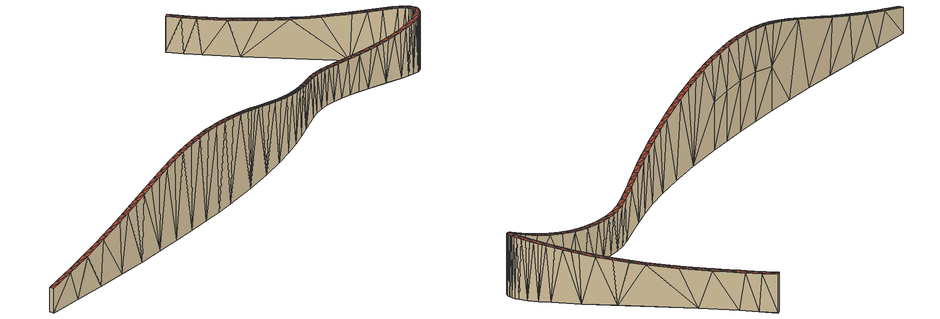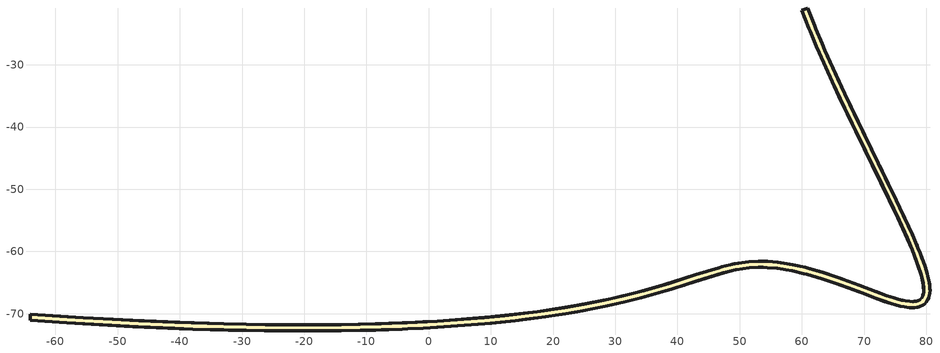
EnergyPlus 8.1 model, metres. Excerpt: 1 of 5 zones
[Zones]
zone_3
 floor ground (Interior Floor): -64.09,-71.1 -64.02,-70.1 -47.56,-71.07 -32.92,-71.62 -19.96,-71.79 -8.57,-71.63 1.37,-71.2 10.01,-70.53 17.45,-69.68 23.83,-68.69 29.27,-67.61 33.88,-66.49 41.17,-64.33 46.69,-62.59 49.1,-61.99 51.44,-61.64 53.81,-61.57 56.22,-61.75 58.63,-62.14 61.03,-62.7 65.67,-64.14 73.68,-67.11 75.27,-67.62 76.66,-67.95 77.8,-68.06 78.69,-67.9 79.02,-67.71 79.29,-67.43 79.47,-67.07 79.58,-66.62 79.54,-65.42 79.2,-63.85 77.74,-59.76 75.43,-54.58 65.96,-35.06 62.79,-28.05 60.01,-21.21 60.95,-20.86 63.7,-27.66 66.87,-34.64 76.34,-54.16 78.66,-59.38 80.16,-63.59 80.53,-65.28 80.57,-66.74 80.41,-67.41 80.1,-68.01 79.64,-68.49 79.07,-68.83 77.82,-69.06 76.48,-68.93 75,-68.58 73.35,-68.05 65.34,-65.08 60.77,-63.66 58.43,-63.12 56.1,-62.74 53.79,-62.57 51.53,-62.63 49.3,-62.97 46.96,-63.55 41.48,-65.28 34.14,-67.46 29.48,-68.58 24,-69.67 17.59,-70.67 10.1,-71.52 1.44,-72.2 -8.55,-72.63 -19.96,-72.79 -32.94,-72.62 -47.61,-72.07 z0
 wall outside (Exterior Wall): -64.02,-70.1 -64.09,-71.1 z0:5.29; 60.95,-20.86 60.01,-21.21 z0:7.78; -58.16,-71.49,6.64 -64.09,-71.1,0 -55.62,-71.64,0; -46.65,-72.12,9.7 -52.39,-71.83,8.1 -47.61,-72.07,0; -52.39,-71.83,8.1 -55.62,-71.64,0 -47.61,-72.07,0; -32.94,-72.62,0 -37.95,-72.47,12.36 -40.06,-72.4,0; -19.96,-72.79,0 -23.54,-72.78,16.79 -26.25,-72.75,0; -26.25,-72.75,0 -32.2,-72.64,14.2 -32.94,-72.62,0; -40.06,-72.4,0 -46.65,-72.12,9.7 -47.61,-72.07,0; -64.09,-71.1,5.29 -64.09,-71.1,0 -58.16,-71.49,6.64; -14.07,-72.75,0 -17.65,-72.78,18.12 -19.96,-72.79,0; -52.39,-71.83,8.1 -58.16,-71.49,6.64 -55.62,-71.64,0; -8.55,-72.63,0 -10.96,-72.69,18.88 -14.07,-72.75,0; -3.38,-72.45,0 -4.24,-72.48,18.86 -8.55,-72.63,0; 10.1,-71.52,0 5.76,-71.9,17.65 1.44,-72.2,0; 17.59,-70.67,0 13.94,-71.12,15.94 10.1,-71.52,0; 1.44,-72.2,0 -0.89,-72.33,18.59 -3.38,-72.45,0; 17.59,-70.67,0 24,-69.67,0 22.01,-70.01,13.94; 34.14,-67.46,0 31.62,-68.09,11.57 29.48,-68.58,0; 41.48,-65.28,0 39.02,-66.06,9.95 38.1,-66.34,0; 38.1,-66.34,0 36.96,-66.68,10.37 34.14,-67.46,0; 49.3,-62.97,0 47.36,-63.44,8.52 46.96,-63.55,0; 52.99,-62.56,7.88 51.53,-62.63,0 53.79,-62.57,0; 54.45,-62.59,7.78 53.79,-62.57,0 56.1,-62.74,0; 51.53,-62.63,0 49.47,-62.93,8.24 49.3,-62.97,0; 46.96,-63.55,0 45.26,-64.06,8.83 41.48,-65.28,0; 55.93,-62.72,7.7 54.45,-62.59,7.78 56.1,-62.74,0; 52.99,-62.56,7.88 51.53,-62.63,8.01 51.53,-62.63,0; 54.45,-62.59,7.78 52.99,-62.56,7.88 53.79,-62.57,0; 60.33,-63.55,7.7 58.43,-63.12,0 60.77,-63.66,0; 57.4,-62.93,7.67 58.43,-63.12,0 60.33,-63.55,7.7; 60.77,-63.66,0 63.22,-64.37,7.89 60.33,-63.55,7.7; 63.08,-64.33,0 63.22,-64.37,7.89 60.77,-63.66,0; 56.1,-62.74,0 57.4,-62.93,7.67 55.93,-62.72,7.7; 57.4,-62.93,7.67 56.1,-62.74,0 58.43,-63.12,0; 28.43,-68.81,12.33 24,-69.67,0 29.48,-68.58,0; 51.53,-62.63,0 51.53,-62.63,8.01 49.47,-62.93,8.24; -40.06,-72.4,0 -37.95,-72.47,12.36 -40.82,-72.37,11.45; -35.07,-72.56,13.28 -32.94,-72.62,0 -32.2,-72.64,14.2; -32.94,-72.62,0 -35.07,-72.56,13.28 -37.95,-72.47,12.36; -26.25,-72.75,0 -26.46,-72.75,15.97 -29.33,-72.7,15.1; -26.25,-72.75,0 -23.54,-72.78,16.79 -26.46,-72.75,15.97; -26.25,-72.75,0 -29.33,-72.7,15.1 -32.2,-72.64,14.2; 1.44,-72.2,0 5.76,-71.9,17.65 2.45,-72.13,18.18; -17.65,-72.78,18.12 -20.59,-72.79,17.52 -19.96,-72.79,0; -14.31,-72.75,18.61 -17.65,-72.78,18.12 -14.07,-72.75,0; -23.54,-72.78,16.79 -19.96,-72.79,0 -20.59,-72.79,17.52; -4.24,-72.48,18.86 -7.61,-72.61,18.96 -8.55,-72.63,0; -14.07,-72.75,0 -10.96,-72.69,18.88 -14.31,-72.75,18.61; -10.96,-72.69,18.88 -8.55,-72.63,0 -7.61,-72.61,18.96; -0.89,-72.33,18.59 -4.24,-72.48,18.86 -3.38,-72.45,0; 2.45,-72.13,18.18 -0.89,-72.33,18.59 1.44,-72.2,0; -40.82,-72.37,11.45 -46.65,-72.12,9.7 -40.06,-72.4,0; 36.96,-66.68,10.37 34.81,-67.28,10.84 34.14,-67.46,0; 31.62,-68.09,11.57 28.43,-68.81,12.33 29.48,-68.58,0; 34.81,-67.28,10.84 31.62,-68.09,11.57 34.14,-67.46,0; 47.36,-63.44,8.52 45.26,-64.06,8.83 46.96,-63.55,0; 41.08,-65.41,9.55 39.02,-66.06,9.95 41.48,-65.28,0; 43.2,-64.73,9.17 41.08,-65.41,9.55 41.48,-65.28,0; 45.26,-64.06,8.83 43.2,-64.73,9.17 41.48,-65.28,0; 36.96,-66.68,10.37 38.1,-66.34,0 39.02,-66.06,9.95; 9.05,-71.62,17.02 10.1,-71.52,0 10.69,-71.47,16.67; 10.1,-71.52,0 9.05,-71.62,17.02 5.76,-71.9,17.65; 10.1,-71.52,0 12.32,-71.3,16.31 10.69,-71.47,16.67; 25.23,-69.45,13.13 22.01,-70.01,13.94 24,-69.67,0; 15.56,-70.93,15.55 13.94,-71.12,15.94 17.59,-70.67,0; 18.79,-70.5,14.75 15.56,-70.93,15.55 17.59,-70.67,0; 22.01,-70.01,13.94 18.79,-70.5,14.75 17.59,-70.67,0; 10.1,-71.52,0 13.94,-71.12,15.94 12.32,-71.3,16.31; 28.43,-68.81,12.33 25.23,-69.45,13.13 24,-69.67,0; 47.36,-63.44,8.52 49.3,-62.97,0 49.47,-62.93,8.24; 67.47,-65.85,8.49 65.34,-65.08,0 69.6,-66.65,0; 73.35,-68.05,0 71.66,-67.44,9.5 69.6,-66.65,0; 71.66,-67.44,9.5 70.25,-66.91,9.11 69.6,-66.65,0; 76.48,-68.93,0 75.81,-68.79,10.91 75,-68.58,0; 78.45,-69,0 78.13,-69.04,11.78 77.82,-69.06,0; 77.82,-69.06,0 77.24,-69.03,11.46 76.48,-68.93,0; 75,-68.58,0 74.47,-68.42,10.42 73.35,-68.05,0; 66.06,-65.34,8.25 63.22,-64.37,7.89 65.34,-65.08,0; 68.87,-66.38,8.78 67.47,-65.85,8.49 69.6,-66.65,0; 66.06,-65.34,8.25 65.34,-65.08,0 67.47,-65.85,8.49; 79.64,-68.49,0 79.44,-68.63,12.17 79.06,-68.83,0; 80.1,-68.01,0 80.41,-67.41,0 80.31,-67.65,12.37; 79.96,-68.19,12.29 79.64,-68.49,0 80.1,-68.01,0; 80.52,-67.05,12.41 80.57,-66.74,0 80.41,-67.41,0; 69.6,-66.65,0 70.25,-66.91,9.11 68.87,-66.38,8.78; 79.06,-68.83,0 78.63,-68.97,11.94 78.45,-69,0; 63.08,-64.33,0 65.34,-65.08,0 63.22,-64.37,7.89; 80.6,-66.03,0 80.58,-65.79,12.37 80.53,-65.28,0; 80.16,-63.59,0 79.83,-62.5,11.83 79.53,-61.62,0; 80.53,-65.28,0 80.46,-64.87,12.26 80.16,-63.59,0; 78.66,-59.38,0 77.82,-57.4,10.72 76.34,-54.16,0; 66.87,-34.64,0 73.43,-48.13,0 71.13,-43.46,8.41; 63.7,-27.66,0 66.87,-34.64,0 65.77,-32.27,7.71; 76.34,-54.16,0 75.21,-51.79,9.6 73.43,-48.13,0; 79.53,-61.62,0 79.02,-60.27,11.35 78.66,-59.38,0; 66.87,-34.64,0 68.41,-37.88,7.94 65.77,-32.27,7.71; 73.43,-48.13,0 72.5,-46.25,8.74 71.13,-43.46,8.41; 66.87,-34.64,0 71.13,-43.46,8.41 68.41,-37.88,7.94; 60.95,-20.86,0 62.26,-24.22,0 62.06,-23.73,7.71; 63.25,-26.6,7.67 62.06,-23.73,7.71 62.26,-24.22,0; 62.06,-23.73,7.71 60.95,-20.86,7.78 60.95,-20.86,0; 65.77,-32.27,7.71 63.25,-26.6,7.67 63.7,-27.66,0; 62.26,-24.22,0 63.7,-27.66,0 63.25,-26.6,7.67; 80.57,-66.74,0 80.6,-66.27,12.4 80.6,-66.03,0; 73.43,-48.13,0 73.87,-49.02,9.14 72.5,-46.25,8.74; 74.47,-68.42,10.42 75,-68.58,0 75.12,-68.61,10.66; 76.52,-68.94,11.19 75.81,-68.79,10.91 76.48,-68.93,0; 75.12,-68.61,10.66 75,-68.58,0 75.81,-68.79,10.91; 77.24,-69.03,11.46 77.82,-69.06,0 77.66,-69.06,11.61; 77.66,-69.06,11.61 77.82,-69.06,0 78.13,-69.04,11.78; 76.52,-68.94,11.19 76.48,-68.93,0 77.24,-69.03,11.46; 73.35,-68.05,0 74.47,-68.42,10.42 73.07,-67.95,9.94; 78.88,-68.89,12.02 79.06,-68.83,0 79.14,-68.79,12.09; 79.14,-68.79,12.09 79.06,-68.83,0 79.44,-68.63,12.17; 79.06,-68.83,0 78.88,-68.89,12.02 78.63,-68.97,11.94; 79.64,-68.49,0 79.96,-68.19,12.29 79.72,-68.43,12.24; 80.16,-67.93,12.34 80.1,-68.01,0 80.31,-67.65,12.37; 79.96,-68.19,12.29 80.1,-68.01,0 80.16,-67.93,12.34; 79.64,-68.49,0 79.72,-68.43,12.24 79.44,-68.63,12.17; 78.45,-69,0 78.63,-68.97,11.94 78.13,-69.04,11.78; 73.07,-67.95,9.94 71.66,-67.44,9.5 73.35,-68.05,0; 79.3,-60.99,11.51 79.53,-61.62,0 79.57,-61.74,11.67; 79.83,-62.5,11.83 79.57,-61.74,11.67 79.53,-61.62,0; 79.3,-60.99,11.51 79.02,-60.27,11.35 79.53,-61.62,0; 76.54,-54.59,10.13 76.34,-54.16,0 77.18,-55.98,10.41; 78.66,-59.38,0 79.02,-60.27,11.35 78.44,-58.84,11.03; 78.66,-59.38,0 78.44,-58.84,11.03 77.82,-57.4,10.72; 77.18,-55.98,10.41 76.34,-54.16,0 77.82,-57.4,10.72; 80.16,-63.59,0 80.07,-63.25,11.99 79.83,-62.5,11.83; 80.52,-67.05,12.41 80.41,-67.41,0 80.43,-67.35,12.4; 80.57,-66.74,12.42 80.6,-66.27,12.4 80.57,-66.74,0; 80.57,-66.74,0 80.52,-67.05,12.41 80.57,-66.74,12.42; 80.58,-65.79,12.37 80.46,-64.87,12.26 80.53,-65.28,0; 80.31,-67.65,12.37 80.41,-67.41,0 80.43,-67.35,12.4; 80.6,-66.27,12.4 80.58,-65.79,12.37 80.6,-66.03,0; 80.27,-64,12.12 80.16,-63.59,0 80.46,-64.87,12.26; 80.07,-63.25,11.99 80.16,-63.59,0 80.27,-64,12.12; 76.54,-54.59,10.13 75.21,-51.79,9.6 76.34,-54.16,0; 73.87,-49.02,9.14 73.43,-48.13,0 75.21,-51.79,9.6; -58.1,-70.49,6.64 -55.56,-70.64,0 -64.02,-70.1,0; -52.34,-70.83,8.1 -47.56,-71.07,0 -55.56,-70.64,0; -40.02,-71.4,0 -47.56,-71.07,0 -46.61,-71.12,9.7; -26.24,-71.75,0 -32.92,-71.62,0 -29.31,-71.7,15.1; -32.92,-71.62,0 -40.02,-71.4,0 -40.78,-71.37,11.45; -46.61,-71.12,9.7 -47.56,-71.07,0 -52.34,-70.83,8.1; -58.1,-70.49,6.64 -64.02,-70.1,0 -64.02,-70.1,5.29; -52.34,-70.83,8.1 -55.56,-70.64,0 -58.1,-70.49,6.64; -19.96,-71.79,8.96 -14.08,-71.75,9.93 -14.08,-71.75,0; -19.96,-71.79,8.96 -14.08,-71.75,0 -19.96,-71.79,0; -3.43,-71.45,0 -8.57,-71.63,0 -8.57,-71.63,10.25; -3.43,-71.45,0 -8.57,-71.63,10.25 -3.43,-71.45,10.1; -14.08,-71.75,9.93 -8.57,-71.63,10.25 -8.57,-71.63,0; -14.08,-71.75,9.93 -8.57,-71.63,0 -14.08,-71.75,0; -19.96,-71.79,8.96 -19.96,-71.79,0 -26.24,-71.75,0; 1.37,-71.2,0 -3.43,-71.45,0 -3.43,-71.45,10.1; 1.37,-71.2,0 -3.43,-71.45,10.1 1.37,-71.2,9.62; 15.44,-69.94,15.55 17.45,-69.68,0 10.01,-70.53,0; 23.83,-68.69,0 17.45,-69.68,0 21.85,-69.02,13.94; 33.88,-66.49,0 29.27,-67.61,0 31.38,-67.12,11.57; 46.69,-62.59,0 37.81,-65.39,0 42.89,-63.77,9.17; 37.81,-65.39,0 33.88,-66.49,0 34.54,-66.32,10.84; 29.27,-67.61,0 23.83,-68.69,0 28.22,-67.84,12.33; 49.27,-61.96,8.24 51.44,-61.64,0 49.1,-61.99,0; 51.44,-61.64,0 49.27,-61.96,8.24 51.44,-61.64,8.01; 51.44,-61.64,8.01 52.97,-61.56,7.88 51.44,-61.64,0; 47.1,-62.47,8.52 49.1,-61.99,0 46.69,-62.59,0; 56.04,-61.73,7.7 56.22,-61.75,0 54.51,-61.6,7.78; 53.81,-61.57,0 54.51,-61.6,7.78 56.22,-61.75,0; 53.81,-61.57,0 52.97,-61.56,7.88 54.51,-61.6,7.78; 51.44,-61.64,0 52.97,-61.56,7.88 53.81,-61.57,0; 1.37,-71.2,9.62 10.01,-70.53,0 1.37,-71.2,0; 47.1,-62.47,8.52 49.27,-61.96,8.24 49.1,-61.99,0; -40.78,-71.37,11.45 -29.31,-71.7,15.1 -32.92,-71.62,0; -40.02,-71.4,0 -46.61,-71.12,9.7 -40.78,-71.37,11.45; -23.53,-71.78,16.79 -19.96,-71.79,8.96 -29.31,-71.7,15.1; -8.57,-71.63,10.25 -14.08,-71.75,9.93 -10.99,-71.69,18.88; -14.08,-71.75,9.93 -19.96,-71.79,8.96 -17.65,-71.78,18.12; -26.24,-71.75,0 -29.31,-71.7,15.1 -19.96,-71.79,8.96; -3.43,-71.45,10.1 -8.57,-71.63,10.25 -4.28,-71.48,18.86; -20.59,-71.79,17.52 -17.65,-71.78,18.12 -19.96,-71.79,8.96; -19.96,-71.79,8.96 -23.53,-71.78,16.79 -20.59,-71.79,17.52; -14.32,-71.75,18.61 -10.99,-71.69,18.88 -14.08,-71.75,9.93; -10.99,-71.69,18.88 -7.64,-71.61,18.96 -8.57,-71.63,10.25; -14.32,-71.75,18.61 -14.08,-71.75,9.93 -17.65,-71.78,18.12; -7.64,-71.61,18.96 -4.28,-71.48,18.86 -8.57,-71.63,10.25; -4.28,-71.48,18.86 -0.94,-71.33,18.6 -3.43,-71.45,10.1; 23.83,-68.69,0 25.05,-68.47,13.13 28.22,-67.84,12.33; 28.22,-67.84,12.33 31.38,-67.12,11.57 29.27,-67.61,0; 23.83,-68.69,0 21.85,-69.02,13.94 25.05,-68.47,13.13; 34.54,-66.32,10.84 33.88,-66.49,0 31.38,-67.12,11.57; 38.72,-65.11,9.94 37.81,-65.39,0 34.54,-66.32,10.84; 42.89,-63.77,9.17 37.81,-65.39,0 38.72,-65.11,9.94; 5.68,-70.9,17.65 1.37,-71.2,9.62 2.38,-71.13,18.18; 2.38,-71.13,18.18 1.37,-71.2,9.62 -0.94,-71.33,18.6; 1.37,-71.2,9.62 5.68,-70.9,17.65 10.01,-70.53,0; 21.85,-69.02,13.94 17.45,-69.68,0 15.44,-69.94,15.55; 5.68,-70.9,17.65 8.96,-70.63,17.02 10.01,-70.53,0; 8.96,-70.63,17.02 12.21,-70.31,16.31 10.01,-70.53,0; 10.01,-70.53,0 12.21,-70.31,16.31 15.44,-69.94,15.55; -3.43,-71.45,10.1 -0.94,-71.33,18.6 1.37,-71.2,9.62; 42.89,-63.77,9.17 47.1,-62.47,8.52 46.69,-62.59,0; 57.57,-61.94,7.67 58.63,-62.14,0 56.22,-61.75,0; 60.57,-62.58,7.7 61.03,-62.7,0 58.63,-62.14,0; 63.38,-63.38,0 61.03,-62.7,0 63.52,-63.42,7.89; 73.68,-67.11,0 65.67,-64.14,0 69.23,-65.44,8.78; 65.67,-64.14,0 63.38,-63.38,0 63.52,-63.42,7.89; 63.52,-63.42,7.89 61.03,-62.7,0 60.57,-62.58,7.7; 57.57,-61.94,7.67 60.57,-62.58,7.7 58.63,-62.14,0; 73.68,-67.11,0 74.77,-67.46,10.42 75.27,-67.62,0; 75.27,-67.62,0 76.04,-67.82,10.92 76.66,-67.95,0; 77.8,-68.06,0 76.66,-67.95,0 77.33,-68.04,11.46; 78.69,-67.9,0 78.28,-68.01,0 78.4,-67.99,11.94; 78.28,-68.01,0 77.8,-68.06,0 78.04,-68.04,11.78; 78.69,-67.9,0 78.91,-67.78,12.17 79.02,-67.71,0; 56.04,-61.73,7.7 57.57,-61.94,7.67 56.22,-61.75,0; 79.41,-67.22,12.37 79.47,-67.07,0 79.29,-67.43,0; 79.54,-66.83,12.41 79.47,-67.07,0 79.58,-66.62,0; 79.48,-65.05,12.26 79.54,-65.42,0 79.2,-63.85,0; 78.09,-60.63,11.35 78.59,-61.96,0 77.74,-59.76,0; 79.11,-63.54,11.99 79.2,-63.85,0 78.59,-61.96,0; 79.59,-65.86,12.37 79.58,-66.62,0 79.54,-65.42,0; 70.23,-43.9,8.41 75.43,-54.58,0 65.96,-35.06,0; 64.86,-32.69,7.71 62.79,-28.05,0 62.33,-26.99,7.67; 62.79,-28.05,0 64.86,-32.69,7.71 65.96,-35.06,0; 77.74,-59.76,0 75.43,-54.58,0 76.9,-57.81,10.72; 61.33,-24.6,0 60.01,-21.21,0 61.13,-24.11,7.71; 61.13,-24.11,7.71 62.33,-26.99,7.67 61.33,-24.6,0; 60.01,-21.21,0 60.01,-21.21,7.78 61.13,-24.11,7.71; 61.33,-24.6,0 62.33,-26.99,7.67 62.79,-28.05,0; 79.2,-67.54,12.29 79.29,-67.43,0 79.02,-67.71,0; 67.51,-38.32,7.94 65.96,-35.06,0 64.86,-32.69,7.71; 66.4,-64.4,8.25 65.67,-64.14,0 63.52,-63.42,7.89; 69.23,-65.44,8.78 65.67,-64.14,0 66.4,-64.4,8.25; 76.04,-67.82,10.92 77.33,-68.04,11.46 76.66,-67.95,0; 77.33,-68.04,11.46 78.04,-68.04,11.78 77.8,-68.06,0; 75.27,-67.62,0 74.77,-67.46,10.42 76.04,-67.82,10.92; 74.77,-67.46,10.42 73.68,-67.11,0 72.01,-66.51,9.5; 78.57,-67.94,12.02 78.74,-67.88,12.09 78.69,-67.9,0; 78.74,-67.88,12.09 78.91,-67.78,12.17 78.69,-67.9,0; 78.69,-67.9,0 78.4,-67.99,11.94 78.57,-67.94,12.02; 79.02,-67.71,0 79.07,-67.67,12.24 79.2,-67.54,12.29; 79.29,-67.43,0 79.2,-67.54,12.29 79.32,-67.39,12.34; 79.02,-67.71,0 78.91,-67.78,12.17 79.07,-67.67,12.24; 78.28,-68.01,0 78.04,-68.04,11.78 78.4,-67.99,11.94; 72.01,-66.51,9.5 73.68,-67.11,0 69.23,-65.44,8.78; 78.59,-61.96,0 78.09,-60.63,11.35 79.11,-63.54,11.99; 79.48,-65.05,12.26 79.2,-63.85,0 79.11,-63.54,11.99; 65.96,-35.06,0 67.51,-38.32,7.94 70.23,-43.9,8.41; 75.63,-55.01,10.13 76.9,-57.81,10.72 75.43,-54.58,0; 75.43,-54.58,0 70.23,-43.9,8.41 72.97,-49.46,9.14; 78.09,-60.63,11.35 77.74,-59.76,0 76.9,-57.81,10.72; 79.54,-66.83,12.41 79.48,-67.04,12.4 79.47,-67.07,0; 79.58,-66.62,12.42 79.54,-66.83,12.41 79.58,-66.62,0; 79.48,-67.04,12.4 79.47,-67.07,0 79.41,-67.22,12.37; 79.41,-67.22,12.37 79.29,-67.43,0 79.32,-67.39,12.34; 79.6,-66.25,12.4 79.58,-66.62,12.42 79.58,-66.62,0; 79.58,-66.62,0 79.59,-65.86,12.37 79.6,-66.25,12.4; 79.54,-65.42,0 79.48,-65.05,12.26 79.59,-65.86,12.37; 72.97,-49.46,9.14 75.63,-55.01,10.13 75.43,-54.58,0
 roof outside (Exterior Roof): 60.88,-23.47,7.72 61.81,-23.11,7.72 60.95,-20.86,7.78; 60.88,-23.47,7.72 60.95,-20.86,7.78 60.01,-21.21,7.78; 61.79,-25.72,7.68 62.72,-25.33,7.68 61.81,-23.11,7.72; 61.79,-25.72,7.68 61.81,-23.11,7.72 60.88,-23.47,7.72; 62.74,-27.95,7.66 63.66,-27.55,7.66 62.72,-25.33,7.68; 62.74,-27.95,7.66 62.72,-25.33,7.68 61.79,-25.72,7.68; 63.71,-30.16,7.67 64.63,-29.76,7.67 63.66,-27.55,7.66; 63.71,-30.16,7.67 63.66,-27.55,7.66 62.74,-27.95,7.66; 64.71,-32.36,7.7 65.62,-31.94,7.7 64.63,-29.76,7.67; 64.71,-32.36,7.7 64.63,-29.76,7.67 63.71,-30.16,7.67; 65.67,-34.44,7.76 66.58,-34.02,7.76 65.62,-31.94,7.7; 65.67,-34.44,7.76 65.62,-31.94,7.7 64.71,-32.36,7.7; 66.75,-36.73,7.86 67.65,-36.29,7.86 66.58,-34.02,7.76; 66.75,-36.73,7.86 66.58,-34.02,7.76 65.67,-34.44,7.76; 67.79,-38.89,7.98 68.69,-38.46,7.98 67.65,-36.29,7.86; 67.79,-38.89,7.98 67.65,-36.29,7.86 66.75,-36.73,7.86; 68.84,-41.05,8.14 69.74,-40.62,8.14 68.69,-38.46,7.98; 68.84,-41.05,8.14 68.69,-38.46,7.98 67.79,-38.89,7.98; 69.9,-43.21,8.34 70.79,-42.77,8.34 69.74,-40.62,8.14; 69.9,-43.21,8.34 69.74,-40.62,8.14 68.84,-41.05,8.14; 70.95,-45.36,8.58 71.85,-44.92,8.58 70.79,-42.77,8.34; 70.95,-45.36,8.58 70.79,-42.77,8.34 69.9,-43.21,8.34; 72.03,-47.55,8.86 72.93,-47.11,8.86 71.85,-44.92,8.58; 72.03,-47.55,8.86 71.85,-44.92,8.58 70.95,-45.36,8.58; 73.05,-49.62,9.16 73.95,-49.18,9.16 72.93,-47.11,8.86; 73.05,-49.62,9.16 72.93,-47.11,8.86 72.03,-47.55,8.86; 74.09,-51.77,9.52 74.99,-51.34,9.52 73.95,-49.18,9.16; 74.09,-51.77,9.52 73.95,-49.18,9.16 73.05,-49.62,9.16; 75.11,-53.91,9.91 76.02,-53.48,9.91 74.99,-51.34,9.52; 75.11,-53.91,9.91 74.99,-51.34,9.52 74.09,-51.77,9.52; 76.11,-56.04,10.34 77.02,-55.62,10.34 76.02,-53.48,9.91; 76.11,-56.04,10.34 76.02,-53.48,9.91 75.11,-53.91,9.91; 77.1,-58.25,10.82 78.01,-57.85,10.82 77.02,-55.62,10.34; 77.1,-58.25,10.82 77.02,-55.62,10.34 76.11,-56.04,10.34; 77.97,-60.32,11.28 78.89,-59.95,11.28 78.01,-57.85,10.82; 77.97,-60.32,11.28 78.01,-57.85,10.82 77.1,-58.25,10.82; 78.77,-62.48,11.76 79.72,-62.16,11.76 78.89,-59.95,11.28; 78.77,-62.48,11.76 78.89,-59.95,11.28 77.97,-60.32,11.28; 79.4,-64.64,12.2 80.37,-64.42,12.2 79.72,-62.16,11.76; 79.4,-64.64,12.2 79.72,-62.16,11.76 78.77,-62.48,11.76; 79.57,-66.64,12.42 80.56,-66.78,12.42 80.37,-64.42,12.2; 79.57,-66.64,12.42 80.37,-64.42,12.2 79.4,-64.64,12.2; 78.83,-67.83,12.13 79.3,-68.71,12.13 80.56,-66.78,12.42; 78.83,-67.83,12.13 80.56,-66.78,12.42 79.57,-66.64,12.42; 77.14,-68.02,11.38 77.02,-69.01,11.38 79.3,-68.71,12.13; 77.14,-68.02,11.38 79.3,-68.71,12.13 78.83,-67.83,12.13; 75.19,-67.59,10.58 74.91,-68.55,10.58 77.02,-69.01,11.38; 75.19,-67.59,10.58 77.02,-69.01,11.38 77.14,-68.02,11.38; 72.97,-66.86,9.8 72.63,-67.8,9.8 74.91,-68.55,10.58; 72.97,-66.86,9.8 74.91,-68.55,10.58 75.19,-67.59,10.58; 70.88,-66.08,9.18 70.52,-67.01,9.18 72.63,-67.8,9.8; 70.88,-66.08,9.18 72.63,-67.8,9.8 72.97,-66.86,9.8; 68.79,-65.28,8.69 68.44,-66.21,8.69 70.52,-67.01,9.18; 68.79,-65.28,8.69 70.52,-67.01,9.18 70.88,-66.08,9.18; 66.4,-64.4,8.25 66.06,-65.34,8.25 68.44,-66.21,8.69; 66.4,-64.4,8.25 68.44,-66.21,8.69 68.79,-65.28,8.69; 64.16,-63.63,7.96 63.85,-64.58,7.96 66.06,-65.34,8.25; 64.16,-63.63,7.96 66.06,-65.34,8.25 66.4,-64.4,8.25; 61.83,-62.92,7.76 61.56,-63.88,7.76 63.85,-64.58,7.96; 61.83,-62.92,7.76 63.85,-64.58,7.96 64.16,-63.63,7.96; 59.45,-62.31,7.67 59.23,-63.29,7.67 61.56,-63.88,7.76; 59.45,-62.31,7.67 61.56,-63.88,7.76 61.83,-62.92,7.76; 57.02,-61.86,7.68 56.87,-62.85,7.68 59.23,-63.29,7.67; 57.02,-61.86,7.68 59.23,-63.29,7.67 59.45,-62.31,7.67; 54.51,-61.6,7.78 54.45,-62.59,7.78 56.87,-62.85,7.68; 54.51,-61.6,7.78 56.87,-62.85,7.68 57.02,-61.86,7.68; 52.02,-61.59,7.96 52.08,-62.59,7.96 54.45,-62.59,7.78; 52.02,-61.59,7.96 54.45,-62.59,7.78 54.51,-61.6,7.78; 49.53,-61.91,8.21 49.72,-62.88,8.21 52.08,-62.59,7.96; 49.53,-61.91,8.21 52.08,-62.59,7.96 52.02,-61.59,7.96; 47.1,-62.47,8.52 47.36,-63.44,8.52 49.72,-62.88,8.21; 47.1,-62.47,8.52 49.72,-62.88,8.21 49.53,-61.91,8.21; 44.83,-63.14,8.85 45.13,-64.1,8.85 47.36,-63.44,8.52; 44.83,-63.14,8.85 47.36,-63.44,8.52 47.1,-62.47,8.52; 42.54,-63.89,9.23 42.85,-64.84,9.23 45.13,-64.1,8.85; 42.54,-63.89,9.23 45.13,-64.1,8.85 44.83,-63.14,8.85; 40.29,-64.61,9.64 40.6,-65.57,9.64 42.85,-64.84,9.23; 40.29,-64.61,9.64 42.85,-64.84,9.23 42.54,-63.89,9.23; 38.09,-65.3,10.07 38.39,-66.25,10.07 40.6,-65.57,9.64; 38.09,-65.3,10.07 40.6,-65.57,9.64 40.29,-64.61,9.64; 35.8,-65.97,10.56 36.08,-66.93,10.56 38.39,-66.25,10.07; 35.8,-65.97,10.56 38.39,-66.25,10.07 38.09,-65.3,10.07; 33.56,-66.58,11.06 33.82,-67.54,11.06 36.08,-66.93,10.56; 33.56,-66.58,11.06 36.08,-66.93,10.56 35.8,-65.97,10.56; 31.38,-67.12,11.57 31.62,-68.09,11.57 33.82,-67.54,11.06; 31.38,-67.12,11.57 33.82,-67.54,11.06 33.56,-66.58,11.06; 29.03,-67.66,12.13 29.25,-68.64,12.13 31.62,-68.09,11.57; 29.03,-67.66,12.13 31.62,-68.09,11.57 31.38,-67.12,11.57; 26.76,-68.14,12.7 26.96,-69.11,12.7 29.25,-68.64,12.13; 26.76,-68.14,12.7 29.25,-68.64,12.13 29.03,-67.66,12.13; 24.49,-68.57,13.27 24.67,-69.55,13.27 26.96,-69.11,12.7; 24.49,-68.57,13.27 26.96,-69.11,12.7 26.76,-68.14,12.7; 22.21,-68.96,13.85 22.37,-69.95,13.85 24.67,-69.55,13.27; 22.21,-68.96,13.85 24.67,-69.55,13.27 24.49,-68.57,13.27; 19.92,-69.32,14.43 20.06,-70.31,14.43 22.37,-69.95,13.85; 19.92,-69.32,14.43 22.37,-69.95,13.85 22.21,-68.96,13.85; 17.66,-69.65,15 17.79,-70.64,15 20.06,-70.31,14.43; 17.66,-69.65,15 20.06,-70.31,14.43 19.92,-69.32,14.43; 15.34,-69.95,15.57 15.46,-70.94,15.57 17.79,-70.64,15; 15.34,-69.95,15.57 17.79,-70.64,15 17.66,-69.65,15; 13,-70.22,16.13 13.11,-71.21,16.13 15.46,-70.94,15.57; 13,-70.22,16.13 15.46,-70.94,15.57 15.34,-69.95,15.57; 10.59,-70.47,16.67 10.69,-71.47,16.67 13.11,-71.21,16.13; 10.59,-70.47,16.67 13.11,-71.21,16.13 13,-70.22,16.13; 8.34,-70.68,17.14 8.43,-71.68,17.14 10.69,-71.47,16.67; 8.34,-70.68,17.14 10.69,-71.47,16.67 10.59,-70.47,16.67; 6,-70.88,17.59 6.08,-71.87,17.59 8.43,-71.68,17.14; 6,-70.88,17.59 8.43,-71.68,17.14 8.34,-70.68,17.14; 3.64,-71.05,17.99 3.71,-72.05,17.99 6.08,-71.87,17.59; 3.64,-71.05,17.99 6.08,-71.87,17.59 6,-70.88,17.59; 1.35,-71.2,18.33 1.41,-72.2,18.32 3.71,-72.05,17.99; 1.35,-71.2,18.33 3.71,-72.05,17.99 3.64,-71.05,17.99; -1.14,-71.34,18.62 -1.09,-72.34,18.61 1.41,-72.2,18.32; -1.14,-71.34,18.62 1.41,-72.2,18.32 1.35,-71.2,18.33; -3.48,-71.45,18.81 -3.44,-72.45,18.81 -1.09,-72.34,18.61; -3.48,-71.45,18.81 -1.09,-72.34,18.61 -1.14,-71.34,18.62; -5.88,-71.55,18.93 -5.84,-72.55,18.93 -3.44,-72.45,18.81; -5.88,-71.55,18.93 -3.44,-72.45,18.81 -3.48,-71.45,18.81; -8.27,-71.62,18.96 -8.24,-72.62,18.96 -5.84,-72.55,18.93; -8.27,-71.62,18.96 -5.84,-72.55,18.93 -5.88,-71.55,18.93; -10.67,-71.69,18.9 -10.64,-72.69,18.9 -8.24,-72.62,18.96; -10.67,-71.69,18.9 -8.24,-72.62,18.96 -8.27,-71.62,18.96; -13.06,-71.73,18.73 -13.04,-72.73,18.73 -10.64,-72.69,18.9; -13.06,-71.73,18.73 -10.64,-72.69,18.9 -10.67,-71.69,18.9; -15.35,-71.77,18.48 -15.34,-72.77,18.48 -13.04,-72.73,18.73; -15.35,-71.77,18.48 -13.04,-72.73,18.73 -13.06,-71.73,18.73; -17.83,-71.78,18.09 -17.83,-72.79,18.09 -15.34,-72.77,18.48; -17.83,-71.78,18.09 -15.34,-72.77,18.48 -15.35,-71.77,18.48; -20.16,-71.79,17.62 -20.16,-72.79,17.62 -17.83,-72.79,18.09; -20.16,-71.79,17.62 -17.83,-72.79,18.09 -17.83,-71.78,18.09; -22.5,-71.78,17.06 -22.5,-72.78,17.06 -20.16,-72.79,17.62; -22.5,-71.78,17.06 -20.16,-72.79,17.62 -20.16,-71.79,17.62; -24.82,-71.77,16.44 -24.83,-72.77,16.44 -22.5,-72.78,17.06; -24.82,-71.77,16.44 -22.5,-72.78,17.06 -22.5,-71.78,17.06; -27.12,-71.74,15.77 -27.14,-72.74,15.77 -24.83,-72.77,16.44; -27.12,-71.74,15.77 -24.83,-72.77,16.44 -24.82,-71.77,16.44; -29.31,-71.7,15.1 -29.33,-72.7,15.1 -27.14,-72.74,15.77; -29.31,-71.7,15.1 -27.14,-72.74,15.77 -27.12,-71.74,15.77; -31.7,-71.65,14.35 -31.73,-72.65,14.35 -29.33,-72.7,15.1; -31.7,-71.65,14.35 -29.33,-72.7,15.1 -29.31,-71.7,15.1; -33.99,-71.59,13.62 -34.02,-72.59,13.62 -31.73,-72.65,14.35; -33.99,-71.59,13.62 -31.73,-72.65,14.35 -31.7,-71.65,14.35; -36.28,-71.52,12.88 -36.31,-72.52,12.88 -34.02,-72.59,13.62; -36.28,-71.52,12.88 -34.02,-72.59,13.62 -33.99,-71.59,13.62; -38.56,-71.45,12.15 -38.6,-72.45,12.15 -36.31,-72.52,12.88; -38.56,-71.45,12.15 -36.31,-72.52,12.88 -36.28,-71.52,12.88; -40.78,-71.37,11.45 -40.82,-72.37,11.45 -38.6,-72.45,12.15; -40.78,-71.37,11.45 -38.6,-72.45,12.15 -38.56,-71.45,12.15; -43.15,-71.27,10.73 -43.19,-72.27,10.73 -40.82,-72.37,11.45; -43.15,-71.27,10.73 -40.82,-72.37,11.45 -40.78,-71.37,11.45; -45.45,-71.17,10.04 -45.49,-72.17,10.04 -43.19,-72.27,10.73; -45.45,-71.17,10.04 -43.19,-72.27,10.73 -43.15,-71.27,10.73; -47.75,-71.07,9.37 -47.79,-72.06,9.37 -45.49,-72.17,10.04; -47.75,-71.07,9.37 -45.49,-72.17,10.04 -45.45,-71.17,10.04; -50.06,-70.95,8.72 -50.11,-71.95,8.72 -47.79,-72.06,9.37; -50.06,-70.95,8.72 -47.79,-72.06,9.37 -47.75,-71.07,9.37; -52.34,-70.83,8.1 -52.39,-71.83,8.1 -50.11,-71.95,8.72; -52.34,-70.83,8.1 -50.11,-71.95,8.72 -50.06,-70.95,8.72; -54.69,-70.7,7.48 -54.74,-71.69,7.48 -52.39,-71.83,8.1; -54.69,-70.7,7.48 -52.39,-71.83,8.1 -52.34,-70.83,8.1; -57.01,-70.56,6.9 -57.07,-71.56,6.9 -54.74,-71.69,7.48; -57.01,-70.56,6.9 -54.74,-71.69,7.48 -54.69,-70.7,7.48; -59.34,-70.41,6.34 -59.41,-71.41,6.34 -57.07,-71.56,6.9; -59.34,-70.41,6.34 -57.07,-71.56,6.9 -57.01,-70.56,6.9; -61.67,-70.26,5.81 -61.73,-71.26,5.81 -59.41,-71.41,6.34; -61.67,-70.26,5.81 -59.41,-71.41,6.34 -59.34,-70.41,6.34; -64.02,-70.1,5.29 -64.09,-71.1,5.29 -61.73,-71.26,5.81; -64.02,-70.1,5.29 -61.73,-71.26,5.81 -61.67,-70.26,5.81
[Building]
unnamed.idf: North Axis {deg}=0; Terrain=City; Loads Convergence Tolerance Value=0.04; Temperature Convergence Tolerance Value {deltaC}=0.4; Solar Distribution or maybe FullExterior=FullInteriorAndExteriorWithReflections; Maximum Number of Warmup Days=25; Minimum Number of Warmup Days=6
[Site:Location]
New York J F Kennedy IntL Ar	USA: 40.65, -73.8, -5, 5
[SizingPeriod:WeatherFileConditionType]
ExtremeSizingWinterExtreme: WinterExtreme, Monday, Yes, Yes
ExtremeSizingSummerExtreme: SummerExtreme, Monday, Yes, Yes
[Construction]
EXTERIOR WALL: M01 100mm brick, M15 200mm heavyweight concrete, I02 50mm insulation board, F04 Wall air space resistance, G01a 19mm gypsum board
INTERIOR FLOOR: F16 Acoustic tile, F05 Ceiling air space resistance, M11 100mm lightweight concrete
EXTERIOR ROOF: M11 100mm lightweight concrete, F05 Ceiling air space resistance, F16 Acoustic tile
[Material] - Thermal Absorptance=0.9
Name | - Roughness | - Thickness {m} | - Conductivity {W/m-K} | - Density {kg/m3} | - Specific Heat {J/kg-K} | - Solar Absorptance | - Visible Absorptance
M01 100MM BRICK | MediumRough | 0.1016 | 0.89 | 1920 | 790 | 0.7 | 0.7
M15 200MM HEAVYWEIGHT CONCRETE | MediumRough | 0.2032 | 1.95 | 2240 | 900 | 0.7 | 0.7
I02 50MM INSULATION BOARD | MediumRough | 0.0508 | 0.03 | 43 | 1210 | 0.7 | 0.7
G01A 19MM GYPSUM BOARD | MediumSmooth | 0.019 | 0.16 | 800 | 1090 | 0.4 | 0.4
F16 ACOUSTIC TILE | MediumSmooth | 0.0191 | 0.06 | 368 | 590 | 0.3 | 0.3
M11 100MM LIGHTWEIGHT CONCRETE | MediumRough | 0.1016 | 0.53 | 1280 | 840 | 0.5 | 0.5
[Material:AirGap]
Name | - Thermal Resistance {m2-K/W}
F04 WALL AIR SPACE RESISTANCE | 0.15
F05 CEILING AIR SPACE RESISTANCE | 0.18
[Zone]
zone_3: Type=1
[HVACTemplate:Zone:IdealLoadsAirSystem]
zone_3: Template Thermostat=zone_3_HVAC; Heating Supply Air Temp {C}=50; Cooling Supply Air Temp {C}=13; Heating Limit=NoLimit; Cooling Limit=NoLimit; Humidification Control Type=None; Outdoor Air Method=DetailedSpecification; Design Specification Outdoor Air Object=DSOAzone_3
[HVACTemplate:Thermostat] Heating Setpoint Schedule=MidriseApartment Apartment HtgSetp; Constant Heating Setpoint {C}=''; Cooling Setpoint Schedule=MidriseApartment Apartment ClgSetp; Constant Cooling Setpoint {C}=''
zone_0_HVAC; zone_1_HVAC; zone_2_HVAC; zone_3_HVAC; zone_4_HVAC
[ElectricEquipment]
zone_3ElectricEquipment: Zone or ZoneList=zone_3; Schedule=MidriseApartment Apartment Equip; Design Level Calculation Method=Watts/Area; Watts per Zone Floor Area {W/m2}=3.87503
[People]
zone_3OfficePeople: Zone or ZoneList=zone_3; Number of People Schedule=MidriseApartment Apartment Occ; Number of People Calculation Method=People/Area; People per Zone Floor Area {person/m2}=0.0283092; Fraction Radiant=0.3; Sensible Heat Fraction=autocalculate; Activity Level Schedule=MidriseApartment Activity
[Lights]
zone_3OfficeLights: Zone or ZoneList=zone_3; Schedule=MidriseApartment Apartment Light; Design Level Calculation Method=Watts/Area; Watts per Zone Floor Area {W/m2}=11.8404
[ZoneInfiltration:DesignFlowRate]
zone_3_Infiltration: Zone or ZoneList=zone_3; Schedule=MidriseApartment Infil; Design Flow Rate Calculation Method=Flow/Area; Flow per Zone Floor Area {m3/s-m2}=0.000226568
[DesignSpecification:OutdoorAir]
DSOAzone_3: Outdoor Air Method=Maximum; Outdoor Air Flow per Person {m3/s-person}=0; Outdoor Air Flow per Zone Floor Area {m3/s-m2}=0; Outdoor Air Flow per Zone {m3/s}=0
[Schedule:Year]
MIDRISEAPARTMENT ACTIVITY: Schedule:Week:Daily {78c76c19-7432-46f1-b258-ac0661c6a983}, 1, 1, 12, 31
MIDRISEAPARTMENT APARTMENT EQUIP: Schedule:Week:Daily {8834b73c-ddbc-4355-91db-38c05495cc95}, 1, 1, 12, 31
MIDRISEAPARTMENT APARTMENT HTGSETP: Schedule:Week:Daily {e95e365f-288e-4290-9db9-58bca6a15f74}, 1, 1, 12, 31
MIDRISEAPARTMENT INFIL: Schedule:Week:Daily {aea13f67-aa55-4f8c-b969-1ce3e73aa537}, 1, 1, 12, 31
MIDRISEAPARTMENT APARTMENT OCC: Schedule:Week:Daily {dfcaa5b0-c5fd-41a0-a8de-bc57fc225c10}, 1, 1, 12, 31
MIDRISEAPARTMENT APARTMENT LIGHT: Schedule:Week:Daily {8e01d304-ffca-49a8-b06f-42e0992d5bc0}, 1, 1, 12, 31
MIDRISEAPARTMENT APARTMENT CLGSETP: Schedule:Week:Daily {af08be85-2dc7-45f8-9521-9ac1f8cd06ec}, 1, 1, 12, 31
[Schedule:Week:Daily]
SCHEDULE:WEEK:DAILY {78C76C19-7432-46F1-B258-AC0661C6A983}: MidriseApartment Activity Default Schedule, MidriseApartment Activity Default Schedule, MidriseApartment Activity Default Schedule, MidriseApartment Activity Default Schedule, MidriseApartment Activity Default Schedule, MidriseApartment Activity Default Schedule, MidriseApartment Activity Default Schedule, MidriseApartment Activity Default Schedule, MidriseApartment Activity Summer Design Day, MidriseApartment Activity Winter Design Day, MidriseApartment Activity Default Schedule, MidriseApartment Activity Default Schedule
SCHEDULE:WEEK:DAILY {8834B73C-DDBC-4355-91DB-38C05495CC95}: MidriseApartment Apartment Equip Default Schedule, MidriseApartment Apartment Equip Default Schedule, MidriseApartment Apartment Equip Default Schedule, MidriseApartment Apartment Equip Default Schedule, MidriseApartment Apartment Equip Default Schedule, MidriseApartment Apartment Equip Default Schedule, MidriseApartment Apartment Equip Default Schedule, MidriseApartment Apartment Equip Default Schedule, MidriseApartment Apartment Equip Summer Design Day, MidriseApartment Apartment Equip Winter Design Day, MidriseApartment Apartment Equip Default Schedule, MidriseApartment Apartment Equip Default Schedule
SCHEDULE:WEEK:DAILY {E95E365F-288E-4290-9DB9-58BCA6A15F74}: MidriseApartment Apartment HtgSetp Default Schedule, MidriseApartment Apartment HtgSetp Default Schedule, MidriseApartment Apartment HtgSetp Default Schedule, MidriseApartment Apartment HtgSetp Default Schedule, MidriseApartment Apartment HtgSetp Default Schedule, MidriseApartment Apartment HtgSetp Default Schedule, MidriseApartment Apartment HtgSetp Default Schedule, MidriseApartment Apartment HtgSetp Default Schedule, MidriseApartment Apartment HtgSetp Default Schedule, MidriseApartment Apartment HtgSetp Default Schedule, MidriseApartment Apartment HtgSetp Default Schedule, MidriseApartment Apartment HtgSetp Default Schedule
SCHEDULE:WEEK:DAILY {AEA13F67-AA55-4F8C-B969-1CE3E73AA537}: MidriseApartment Infil Default Schedule, MidriseApartment Infil Default Schedule, MidriseApartment Infil Default Schedule, MidriseApartment Infil Default Schedule, MidriseApartment Infil Default Schedule, MidriseApartment Infil Default Schedule, MidriseApartment Infil Default Schedule, MidriseApartment Infil Default Schedule, MidriseApartment Infil Summer Design Day, MidriseApartment Infil Winter Design Day, MidriseApartment Infil Default Schedule, MidriseApartment Infil Default Schedule
SCHEDULE:WEEK:DAILY {DFCAA5B0-C5FD-41A0-A8DE-BC57FC225C10}: MidriseApartment Apartment Occ Default Schedule, MidriseApartment Apartment Occ Default Schedule, MidriseApartment Apartment Occ Default Schedule, MidriseApartment Apartment Occ Default Schedule, MidriseApartment Apartment Occ Default Schedule, MidriseApartment Apartment Occ Default Schedule, MidriseApartment Apartment Occ Default Schedule, MidriseApartment Apartment Occ Default Schedule, MidriseApartment Apartment Occ Summer Design Day, MidriseApartment Apartment Occ Winter Design Day, MidriseApartment Apartment Occ Default Schedule, MidriseApartment Apartment Occ Default Schedule
SCHEDULE:WEEK:DAILY {8E01D304-FFCA-49A8-B06F-42E0992D5BC0}: MidriseApartment Apartment Light Default Schedule, MidriseApartment Apartment Light Default Schedule, MidriseApartment Apartment Light Default Schedule, MidriseApartment Apartment Light Default Schedule, MidriseApartment Apartment Light Default Schedule, MidriseApartment Apartment Light Default Schedule, MidriseApartment Apartment Light Default Schedule, MidriseApartment Apartment Light Default Schedule, MidriseApartment Apartment Light Summer Design Day, MidriseApartment Apartment Light Winter Design Day, MidriseApartment Apartment Light Default Schedule, MidriseApartment Apartment Light Default Schedule
SCHEDULE:WEEK:DAILY {AF08BE85-2DC7-45F8-9521-9AC1F8CD06EC}: MidriseApartment Apartment ClgSetp Default Schedule, MidriseApartment Apartment ClgSetp Default Schedule, MidriseApartment Apartment ClgSetp Default Schedule, MidriseApartment Apartment ClgSetp Default Schedule, MidriseApartment Apartment ClgSetp Default Schedule, MidriseApartment Apartment ClgSetp Default Schedule, MidriseApartment Apartment ClgSetp Default Schedule, MidriseApartment Apartment ClgSetp Default Schedule, MidriseApartment Apartment ClgSetp Default Schedule, MidriseApartment Apartment ClgSetp Default Schedule, MidriseApartment Apartment ClgSetp Default Schedule, MidriseApartment Apartment ClgSetp Default Schedule
[Schedule:Day:Interval]
MIDRISEAPARTMENT ACTIVITY DEFAULT SCHEDULE; MIDRISEAPARTMENT ACTIVITY SUMMER DESIGN DAY; MIDRISEAPARTMENT ACTIVITY WINTER DESIGN DAY: No, 24:00, 120
MIDRISEAPARTMENT APARTMENT EQUIP DEFAULT SCHEDULE; MIDRISEAPARTMENT APARTMENT EQUIP SUMMER DESIGN DAY; MIDRISEAPARTMENT APARTMENT EQUIP WINTER DESIGN DAY: No, 01:00, 0.45, 02:00, 0.41, 03:00, 0.39, 05:00, 0.38, 06:00, 0.43, 07:00, 0.54, 08:00, 0.65, 09:00, 0.66, 10:00, 0.67, 11:00, 0.69, 12:00, 0.7, 13:00, 0.69, 14:00, 0.66, 15:00, 0.65, 16:00, 0.68, 17:00, 0.8, 19:00, 1, 20:00, 0.93, 21:00, 0.89, 22:00, 0.85, 23:00, 0.71, 24:00, 0.58
MIDRISEAPARTMENT APARTMENT HTGSETP DEFAULT SCHEDULE: No, 24:00, 20
MIDRISEAPARTMENT INFIL DEFAULT SCHEDULE; MIDRISEAPARTMENT INFIL SUMMER DESIGN DAY; MIDRISEAPARTMENT INFIL WINTER DESIGN DAY: No, 24:00, 1
MIDRISEAPARTMENT APARTMENT OCC DEFAULT SCHEDULE; MIDRISEAPARTMENT APARTMENT OCC SUMMER DESIGN DAY; MIDRISEAPARTMENT APARTMENT OCC WINTER DESIGN DAY: No, 07:00, 1, 08:00, 0.85, 09:00, 0.39, 16:00, 0.25, 17:00, 0.3, 18:00, 0.52, 21:00, 0.87, 24:00, 1
MIDRISEAPARTMENT APARTMENT LIGHT DEFAULT SCHEDULE; MIDRISEAPARTMENT APARTMENT LIGHT SUMMER DESIGN DAY; MIDRISEAPARTMENT APARTMENT LIGHT WINTER DESIGN DAY: No, 04:00, 0.067, 05:00, 0.187, 06:00, 0.394, 07:00, 0.44, 08:00, 0.393, 09:00, 0.172, 15:00, 0.119, 16:00, 0.206, 17:00, 0.439, 18:00, 0.616, 19:00, 0.829, 20:00, 0.986, 21:00, 1, 22:00, 0.692, 23:00, 0.384, 24:00, 0.16
MIDRISEAPARTMENT APARTMENT CLGSETP DEFAULT SCHEDULE: No, 24:00, 25.5
